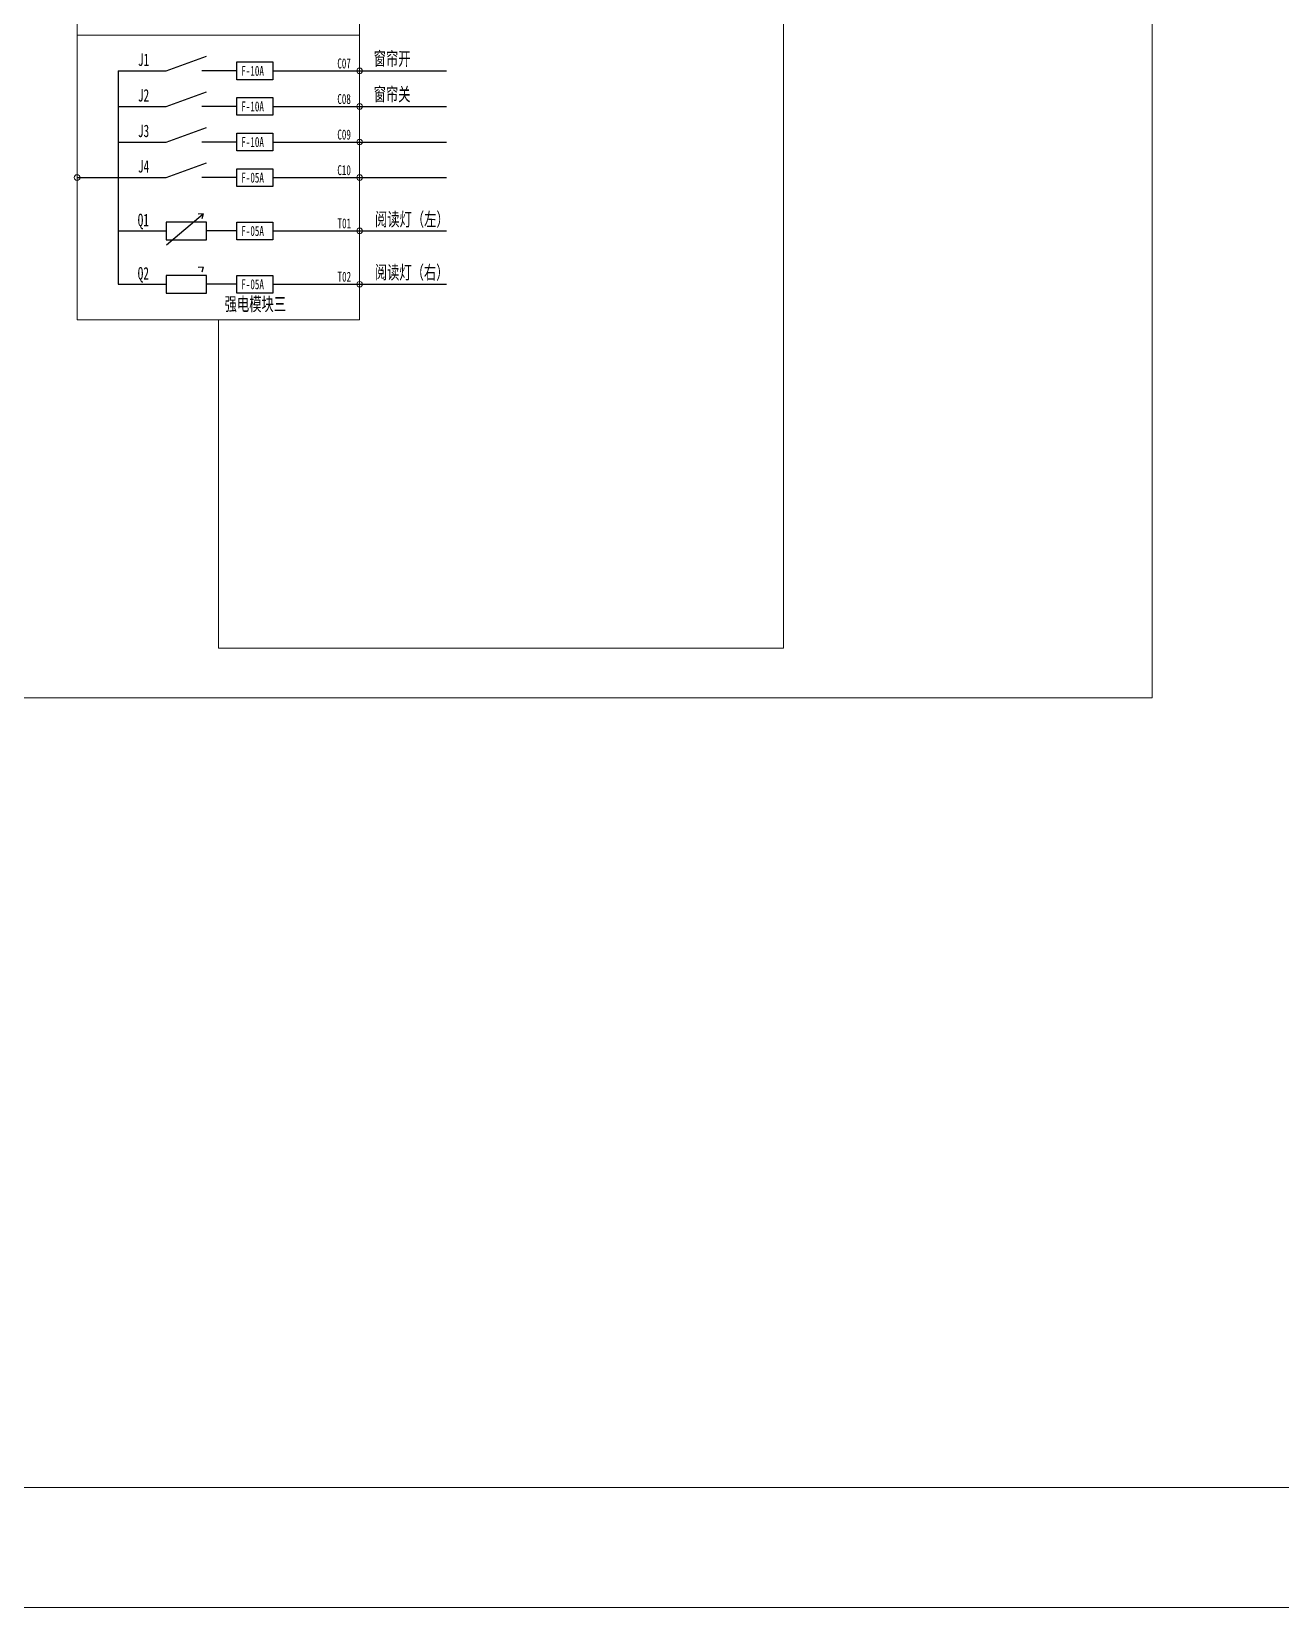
# Model space of a CAD drawing. Header units: millimetres. Extents: x 130143 to 328923, y 19139 to 134795.
# Drawn here: x 265255 to 274846, y 19139 to 31233 of the extents above; entities that cross this region are included whole.
import ezdxf

# ---------------------------------------------------------------- set-up
doc = ezdxf.new("R2010")
doc.units = ezdxf.units.MM
doc.header["$LTSCALE"] = 10
doc.layers.add('邦威智能化', color=7, linetype='Continuous', lineweight=18)
doc.styles.add('标准', font='', dxfattribs={"width": 0.667})
doc.styles.get('标准').set_extended_font_data('仿宋_gb2312')

# ---------------------------------------------------------------- blocks, each defined once
blk = doc.blocks.new('图框')
for points in [[(-2302, 1740), (42698, 1740), (42698, -30260), (-2302, -30260)], [(-802, 590), (41198, 590), (41198, -29110), (-802, -29110)]]:
    blk.add_lwpolyline(points, close=True)

msp = doc.modelspace()

# ---------------------------------------------------------------- linework, layer by layer
at = {"layer": '邦威智能化', "color": 6, "lineweight": 0}
for p, q in [((273853.60031, 40227.17978, 0), (273853.60031, 26118.98787, 0)), ((273853.60031, 26118.98787, 0), (264927.21495, 26118.98787, 0))]:
    msp.add_line(p, q, dxfattribs=at)
at = {"layer": '邦威智能化', "color": 5, "lineweight": 0}
for p, q in [((271025.54341, 35572.33387, 0), (271025.54341, 29020.68684, 0)), ((266688.74763, 29020.68684, 0), (266688.74763, 26500.12611, 0)), ((271025.54341, 29020.68684, 0), (271025.54341, 26500.12611, 0)), ((266688.74763, 26500.12611, 0), (271025.54341, 26500.12611, 0))]:
    msp.add_line(p, q, dxfattribs=at)
at = {"layer": '邦威智能化', "color": 0, "lineweight": 0}
for p, q in [((265604.73764, 31204.56918, 0), (265604.73764, 33388.45152, 0)), ((267772.75761, 33388.45152, 0), (267772.75761, 31204.56918, 0)), ((265604.73764, 29020.68684, 0), (265604.73764, 31204.56918, 0)), ((265604.73764, 31204.56918, 0), (267772.75761, 31204.56918, 0)), ((267772.75761, 31204.56918, 0), (267772.75761, 29020.68684, 0)), ((267772.75761, 29020.68684, 0), (265604.73764, 29020.68684, 0)), ((265604.73764, 29020.68684, 0), (267772.75761, 29020.68684, 0))]:
    msp.add_line(p, q, dxfattribs=at)
at = {"layer": '邦威智能化', "color": 1, "linetype": 'Continuous', "lineweight": 25}
for p, q in [((266289.44537, 30931.58389, 0), (266597.84739, 31043.83304, 0)), ((265918.83615, 30931.58389, 0), (266289.44537, 30931.58389, 0)), ((265918.83615, 30931.58389, 0), (265918.83615, 29293.67213, 0)), ((266831.27614, 30931.58389, 0), (266560.89391, 30931.58389, 0)), ((267106.47885, 30931.58389, 0), (268439.03638, 30931.58389, 0)), ((266289.44537, 30658.5986, 0), (266597.84739, 30770.84775, 0)), ((265918.83615, 30658.5986, 0), (266289.44537, 30658.5986, 0)), ((266831.27614, 30658.5986, 0), (266560.89391, 30658.5986, 0)), ((267106.47885, 30658.5986, 0), (268439.03638, 30658.5986, 0)), ((266289.44537, 30385.6133, 0), (266597.84739, 30497.86246, 0)), ((265918.83615, 30385.6133, 0), (266289.44537, 30385.6133, 0)), ((266831.27614, 30385.6133, 0), (266560.89391, 30385.6133, 0)), ((267106.47885, 30385.6133, 0), (268439.03638, 30385.6133, 0)), ((266289.44537, 30112.62801, 0), (266597.84739, 30224.87716, 0)), ((265604.73764, 30112.62801, 0), (265918.83615, 30112.62801, 0)), ((265918.83615, 30112.62801, 0), (266289.44537, 30112.62801, 0)), ((266831.27614, 30112.62801, 0), (266560.89391, 30112.62801, 0)), ((267106.47885, 30112.62801, 0), (268439.03638, 30112.62801, 0)), ((266597.17901, 29770.89726, 0), (266289.44537, 29770.89726, 0)), ((266289.44537, 29770.89726, 0), (266289.44537, 29635.40288, 0)), ((266290.3272, 29597.43174, 0), (266573.08557, 29834.69418, 0)), ((266573.08557, 29834.69418, 0), (266534.08365, 29830.98659, 0)), ((266573.08557, 29834.69418, 0), (266562.66169, 29796.92861, 0)), ((266597.17901, 29635.40288, 0), (266597.17901, 29770.89726, 0)), ((265918.83615, 29703.15007, 0), (266289.44537, 29703.15007, 0)), ((266289.44537, 29635.40288, 0), (266597.17901, 29635.40288, 0)), ((266831.27614, 29703.15007, 0), (266597.17901, 29703.15007, 0)), ((267106.47885, 29703.15007, 0), (268439.03638, 29703.15007, 0)), ((266573.08557, 29425.21624, 0), (266534.08365, 29421.50865, 0)), ((266573.08557, 29425.21624, 0), (266562.66169, 29387.45067, 0)), ((265918.83615, 29293.67213, 0), (266289.44537, 29293.67213, 0)), ((266597.17901, 29361.41933, 0), (266289.44537, 29361.41933, 0)), ((266289.44537, 29361.41933, 0), (266289.44537, 29225.92494, 0)), ((266597.17901, 29225.92494, 0), (266597.17901, 29361.41933, 0)), ((266831.27614, 29293.67213, 0), (266597.17901, 29293.67213, 0)), ((267106.47885, 29293.67213, 0), (268439.03638, 29293.67213, 0)), ((266289.44537, 29225.92494, 0), (266597.17901, 29225.92494, 0))]:
    msp.add_line(p, q, dxfattribs=at)
at = {"layer": '邦威智能化', "linetype": 'Continuous', "lineweight": 25}
for p, q in [((266831.27614, 30863.4236, 0), (266831.27614, 30999.74417, 0)), ((266831.27614, 30999.74417, 0), (267106.47885, 30999.74417, 0)), ((267106.47885, 30999.74417, 0), (267106.47885, 30863.4236, 0)), ((267106.47885, 30863.4236, 0), (266831.27614, 30863.4236, 0)), ((266831.27614, 30590.43831, 0), (266831.27614, 30726.75888, 0)), ((266831.27614, 30726.75888, 0), (267106.47885, 30726.75888, 0)), ((267106.47885, 30726.75888, 0), (267106.47885, 30590.43831, 0)), ((267106.47885, 30590.43831, 0), (266831.27614, 30590.43831, 0)), ((266831.27614, 30317.45302, 0), (266831.27614, 30453.77359, 0)), ((266831.27614, 30453.77359, 0), (267106.47885, 30453.77359, 0)), ((267106.47885, 30453.77359, 0), (267106.47885, 30317.45302, 0)), ((267106.47885, 30317.45302, 0), (266831.27614, 30317.45302, 0)), ((266831.27614, 30044.46772, 0), (266831.27614, 30180.78829, 0)), ((266831.27614, 30180.78829, 0), (267106.47885, 30180.78829, 0)), ((267106.47885, 30180.78829, 0), (267106.47885, 30044.46772, 0)), ((267106.47885, 30044.46772, 0), (266831.27614, 30044.46772, 0)), ((266831.27614, 29634.98979, 0), (266831.27614, 29771.31036, 0)), ((266831.27614, 29771.31036, 0), (267106.47885, 29771.31036, 0)), ((267106.47885, 29771.31036, 0), (267106.47885, 29634.98979, 0)), ((267106.47885, 29634.98979, 0), (266831.27614, 29634.98979, 0)), ((266831.27614, 29225.51185, 0), (266831.27614, 29361.83242, 0)), ((266831.27614, 29361.83242, 0), (267106.47885, 29361.83242, 0)), ((267106.47885, 29361.83242, 0), (267106.47885, 29225.51185, 0)), ((267106.47885, 29225.51185, 0), (266831.27614, 29225.51185, 0))]:
    msp.add_line(p, q, dxfattribs=at)
at = {"layer": '邦威智能化', "color": 0, "linetype": 'ByBlock'}
for centre in [(267772.75761, 30931.58389, 0), (267772.75761, 30658.5986, 0), (267772.75761, 30385.6133, 0), (265604.73764, 30112.62801, 0), (267772.75761, 30112.62801, 0), (267772.75761, 29703.15007, 0), (267772.75761, 29293.67213, 0)]:
    msp.add_circle(centre, 21.62657, dxfattribs=at)

# ---------------------------------------------------------------- block references
at = {"layer": '邦威智能化', "xscale": 0.8000000000029104, "yscale": 0.7999999999992724, "zscale": 0.8}
msp.add_blockref('图框', (253400.67364, 43347.2057, 0), dxfattribs=at)

# ---------------------------------------------------------------- texts
at = {"layer": '邦威智能化', "style": '标准', "width": 0.667}
for s, height, p in [('J1', 95.544852, (266071.22483, 30969.30107, 0)), ('F-10A', 76.435882, (266864.91574, 30893.51174, 0)), ('C07', 76.435882, (267601.57722, 30950.39268, 0)), ('J2', 95.544852, (266071.22483, 30696.31577, 0)), ('C08', 76.435882, (267601.57722, 30677.40739, 0)), ('F-10A', 76.435882, (266864.91574, 30620.52645, 0)), ('J3', 95.544852, (266071.22483, 30423.33048, 0)), ('C09', 76.435882, (267601.57722, 30404.4221, 0)), ('F-10A', 76.435882, (266864.91574, 30347.54116, 0)), ('J4', 95.544852, (266071.22483, 30150.73623, 0)), ('F-05A', 76.435882, (266864.91574, 30074.55587, 0)), ('C10', 76.435882, (267601.57722, 30131.43681, 0)), ('T01', 76.435882, (267603.45516, 29722.94951, 0)), ('T02', 76.435882, (267603.45516, 29313.47157, 0))]:
    msp.add_text(s, height=height, dxfattribs=at).set_placement(p)
at = {"layer": '邦威智能化', "color": 0, "style": '标准', "width": 0.667}
for s, height, p in [('Q1', 95.544852, (266069.79029, 29739.56377, 0)), ('F-05A', 76.435882, (266864.91574, 29665.07793, 0)), ('Q2', 95.544852, (266069.79029, 29330.08583, 0)), ('F-05A', 76.435882, (266864.91574, 29255.59999, 0))]:
    msp.add_text(s, height=height, dxfattribs=at).set_placement(p)
at = {"layer": '邦威智能化', "linetype": 'Continuous', "lineweight": 0, "char_height": 103.68, "attachment_point": 1, "rotation": 359.85182159, "style": '标准'}
for s, insert, width in [('{\\fSimSun|b0|i0|c134|p49;窗帘开}', (267880.277, 31077.32117, 0), 7632.45898), ('{\\fSimSun|b0|i0|c134|p49;窗帘关}', (267880.277, 30804.33588, 0), 7632.45898), ('{\\fSimSun|b0|i0|c134|p49;阅读灯（左）}', (267890.67722, 29844.9178, 0), 7649.5628599), ('{\\fSimSun|b0|i0|c134|p49;阅读灯（右）}', (267889.0207, 29437.7684, 0), 7632.45898), ('{\\fSimSun|b0|i0|c134|p49;\\C2;强电模块三}', (266737.08479, 29194.86755, 0), 7632.45898)]:
    msp.add_mtext(s, dxfattribs=dict(at, insert=insert, width=width))

doc.saveas('drawing.dxf')
